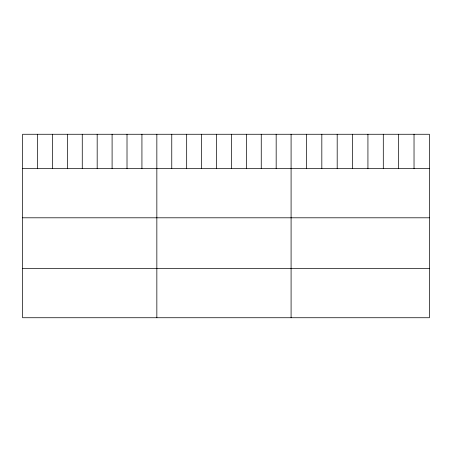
<?xml version="1.0" encoding="UTF-8"?>
<svg xmlns="http://www.w3.org/2000/svg" width="452" height="452" viewBox="0 0 452 452"><rect width="100%" height="100%" fill="white"/><g stroke="black" fill="none" stroke-linecap="round" stroke-linejoin="round"><path stroke-width="0.68" d="M429.4 168.585L429.4 317.733L22.6 317.733L22.6 134.267L429.4 134.267L429.4 168.585L22.6 168.585M22.6 217.802L429.4 217.802M22.6 268.511L429.4 268.511M414.032 134.267L414.032 168.585M398.664 134.267L398.664 168.585M383.296 134.267L383.296 168.585M367.928 134.267L367.928 168.585M352.56 134.267L352.56 168.585M337.192 134.267L337.192 168.585M321.824 134.267L321.824 168.585M306.456 134.267L306.456 168.585M291.088 134.267L291.088 317.733M276.172 134.267L276.172 168.585M261.256 134.267L261.256 168.585M246.34 134.267L246.34 168.585M231.424 134.267L231.424 168.585M216.508 134.267L216.508 168.585M201.592 134.267L201.592 168.585M186.676 134.267L186.676 168.585M171.76 134.267L171.76 168.585M156.844 134.267L156.844 317.733M141.928 134.267L141.928 168.585M127.012 134.267L127.012 168.585M112.096 134.267L112.096 168.585M97.18 134.267L97.18 168.585M82.264 134.267L82.264 168.585M67.348 134.267L67.348 168.585M52.432 134.267L52.432 168.585M37.516 134.267L37.516 168.585"/></g></svg>
